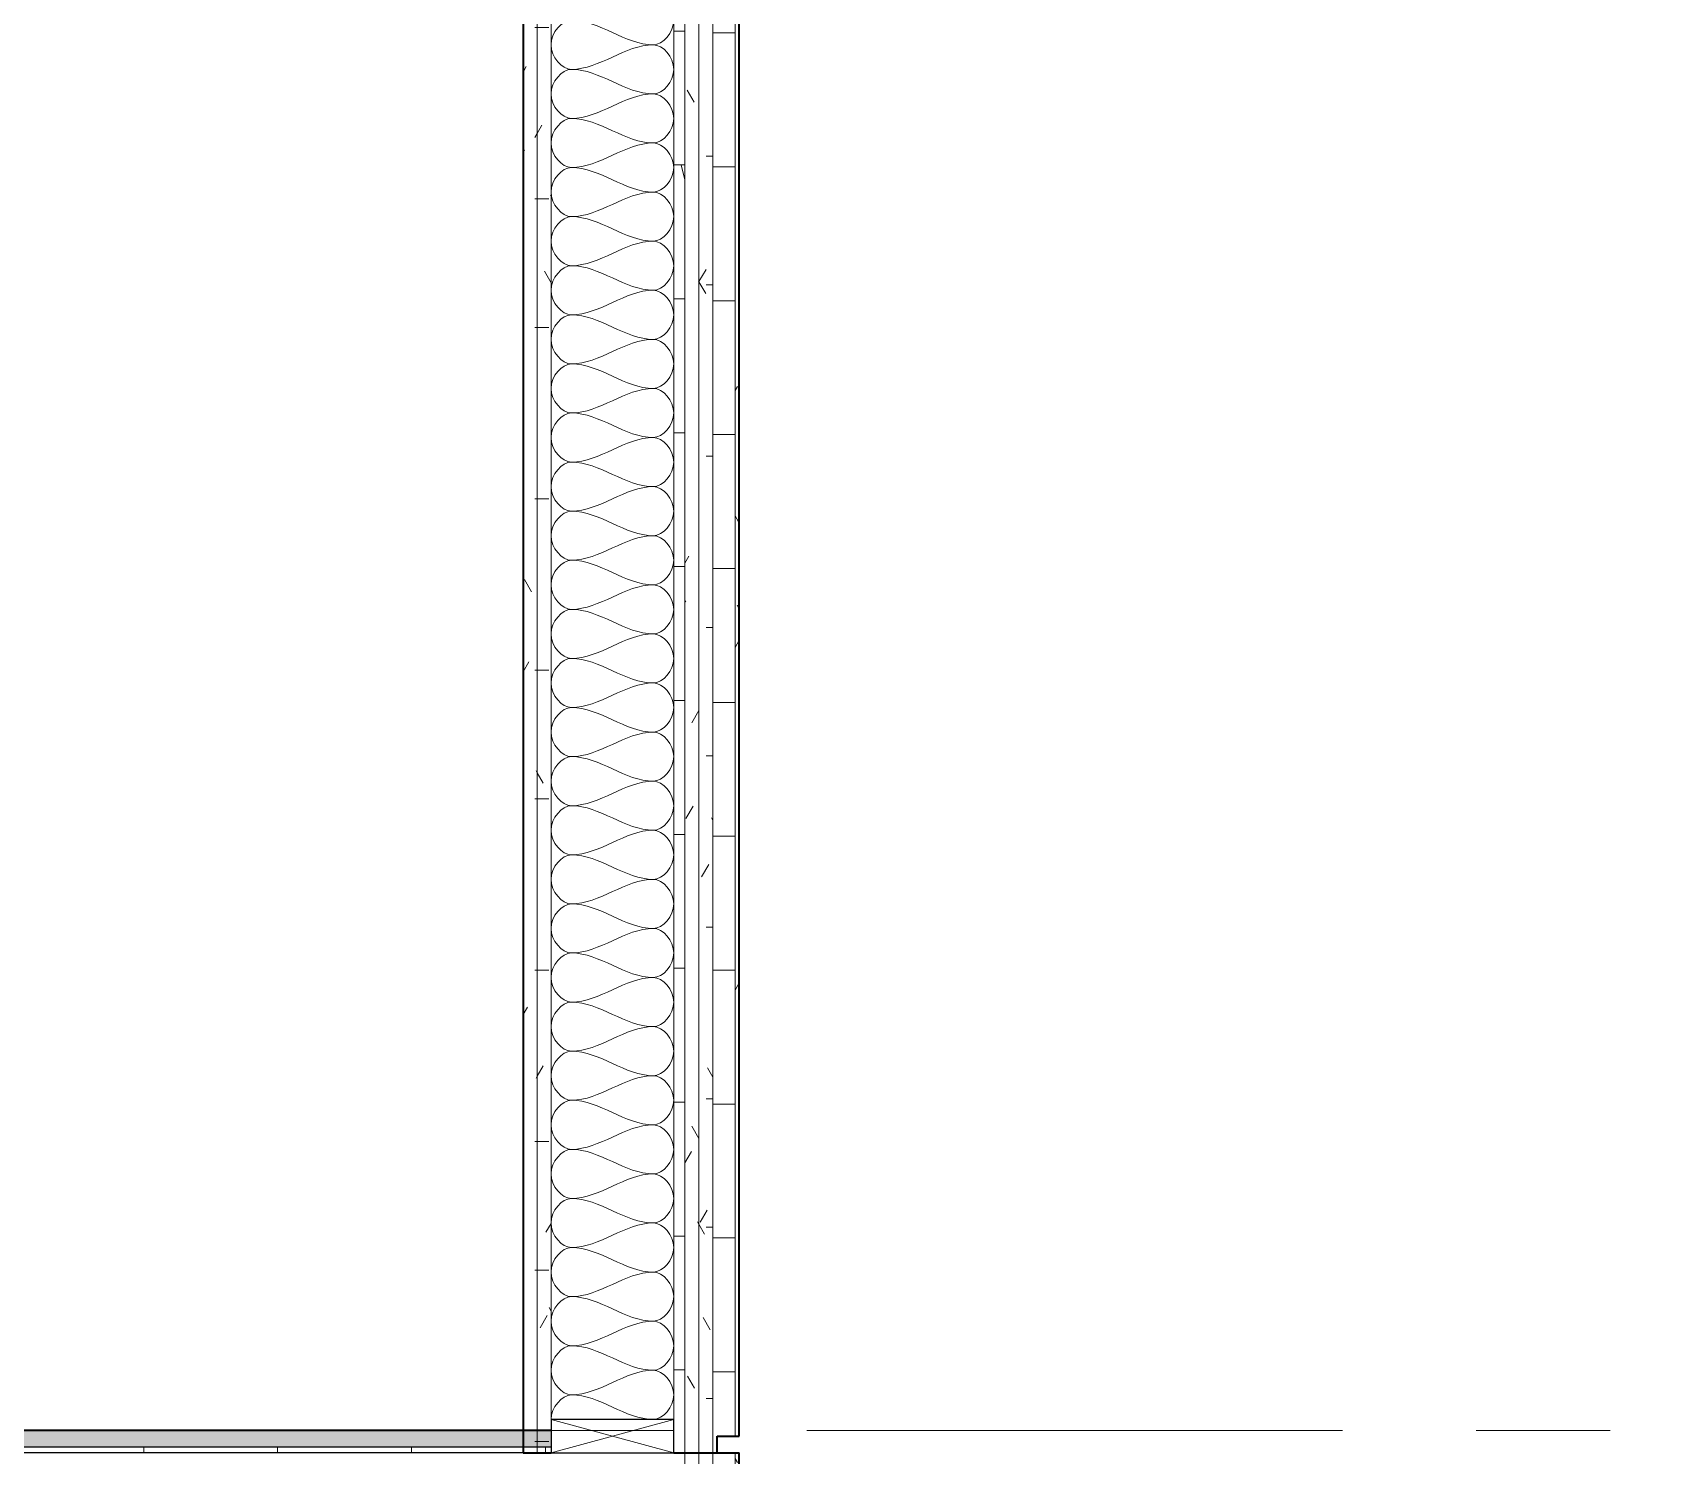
# Model space of a CAD drawing. Header units: inches. Extents: x 6 to 8416, y -388 to 6104.
# Drawn here: x 2359.9 to 2432.8, y 5475.8 to 5539.5 of the extents above; entities that cross this region are included whole.
import ezdxf

# ---------------------------------------------------------------- set-up
doc = ezdxf.new("R2010")
doc.units = ezdxf.units.IN
doc.header["$MEASUREMENT"] = 0
doc.linetypes.add('Center 1_2_', pattern=[42, 24, -6, 6, -6])
for name, color, linetype, lineweight in [('A-DETL', 90, 'Continuous', 13), ('A-DETL-GENF', 92, 'Continuous', 13), ('A-FLOR', 192, 'Continuous', 18), ('A-FLOR-LEVL', 51, 'Continuous', 13), ('A-FLOR-MCUT', 51, 'Continuous', 25), ('A-FLOR-PATT', 8, 'Continuous', 35), ('A-ROOM', 32, 'Continuous', 13), ('A-WALL', 113, 'Continuous', 25), ('A-WALL-PATT', 111, 'Continuous', 35)]:
    doc.layers.add(name, color=color, linetype=linetype, lineweight=lineweight)
pattern_1 = [(0, (2370.8895, 5497.5), (0, 6), []), (90, (2370.8895, 5497.5), (-6, 4e-16), [])]
pattern_2 = [(0, (2370.89, 5497.5), (0, 60), [60, 0, 0, 0]), (284.036, (2411.69, 5509.5), (59.99915, -180.0005), [12.369, -235.017]), (284.036, (2409.29, 5509.5), (59.99915, -180.0005), [12.369, -235.017]), (284.036, (2406.89, 5509.5), (59.99915, -180.0005), [12.369, -235.017]), (284.036, (2375.69, 5521.5), (59.99915, -180.0005), [12.369, -235.017]), (284.036, (2373.29, 5521.5), (59.99915, -180.0005), [12.369, -235.017]), (284.036, (2370.89, 5521.5), (59.99915, -180.0005), [12.369, -235.017]), (284.036, (2393.69, 5533.5), (59.99915, -180.0005), [12.369, -235.017]), (284.036, (2391.29, 5533.5), (59.99915, -180.0005), [12.369, -235.017]), (284.036, (2388.89, 5533.5), (59.99915, -180.0005), [12.369, -235.017]), (284.036, (2411.69, 5545.5), (59.99915, -180.0005), [12.369, -235.017]), (284.036, (2409.29, 5545.5), (59.99915, -180.0005), [12.369, -235.017]), (284.036, (2406.89, 5545.5), (59.99915, -180.0005), [12.369, -235.017]), (284.036, (2375.69, 5557.5), (59.99915, -180.0005), [12.369, -235.017]), (284.036, (2373.29, 5557.5), (59.99915, -180.0005), [12.369, -235.017]), (284.036, (2370.89, 5557.5), (59.99915, -180.0005), [12.369, -235.017]), (0, (2370.89, 5503.5), (0, 60), [60, 0, 0, 0]), (0, (2370.89, 5509.5), (0, 60), [60, 0, 0, 0]), (0, (2370.89, 5515.5), (0, 60), [60, 0, 0, 0]), (0, (2370.89, 5521.5), (0, 60), [60, 0, 0, 0]), (0, (2370.89, 5527.5), (0, 60), [60, 0, 0, 0]), (0, (2370.89, 5533.5), (0, 60), [60, 0, 0, 0]), (0, (2370.89, 5539.5), (0, 60), [60, 0, 0, 0]), (0, (2370.89, 5545.5), (0, 60), [60, 0, 0, 0]), (0, (2370.89, 5551.5), (0, 60), [60, 0, 0, 0])]
pattern_3 = [(0, (2370.8895, 5497.5), (7.68, 1.92), [0.6336, -5.126, 0.6336, -5.126, -30.72]), (0, (2370.8895, 5497.5), (7.68, 1.92), [-11.52, 0.6336, -10.886, 0.6336, -5.126, -13.44]), (0, (2370.8895, 5497.5), (7.68, 1.92), [-28.8, 0.6336, -3.206, 0.6336, -8.966]), (120, (2373.7695, 5498.46), (-5.502769, 5.691075), [0.6336, -5.126, 0.6336, -5.126, -30.72]), (120, (2373.7695, 5498.46), (-5.502769, 5.691075), [-11.52, 0.6336, -10.886, 0.6336, -5.126, -13.44]), (120, (2373.7695, 5498.46), (-5.502769, 5.691075), [-28.8, 0.6336, -3.206, 0.6336, -8.966]), (240, (2374.7295, 5502.3), (-2.177231, -7.611075), [0.6336, -5.126, 0.6336, -5.126, -30.72]), (240, (2374.7295, 5502.3), (-2.177231, -7.611075), [-11.52, 0.6336, -10.886, 0.6336, -5.126, -13.44]), (240, (2374.7295, 5502.3), (-2.177231, -7.611075), [-28.8, 0.6336, -3.206, 0.6336, -8.966])]

# ---------------------------------------------------------------- blocks, each defined once
blk = doc.blocks.new('06 Nominal Cut Lumber-Section-AM1 - 2x6 Section-V51-WALL SECTION - BACK OF HOUSE')
at = {"layer": 'A-DETL-GENF', "lineweight": 25}
for p, q in [((54.5, 5477.375), (54.5, 5475.875)), ((60, 5477.375), (54.5, 5477.375)), ((60, 5475.875), (60, 5477.375)), ((54.5, 5475.875), (60, 5475.875))]:
    blk.add_line(p, q, dxfattribs=at)
at = {"layer": 'A-DETL-GENF'}
for p, q in [((54.5, 5477.375), (60, 5475.875)), ((54.5, 5475.875), (60, 5477.375))]:
    blk.add_line(p, q, dxfattribs=at)

msp = doc.modelspace()

# ---------------------------------------------------------------- hatches: boundary and pattern name
at = {"layer": 'A-FLOR-PATT', "lineweight": 13}
h = msp.add_hatch(dxfattribs=at)
h.set_pattern_fill('FP_21', color=256, style=0, pattern_type=2)
h.set_pattern_definition([(50, (2370.8895, 5497.5), (6.886, -0.6021), [0.72, -7.92]), (355, (2370.8895, 5497.5), (-1.33176, 7.22055), [0.576, -6.336]), (100.451, (2371.4635, 5497.45), (5.55363, 6.6182), [0.6119, -6.731]), (46.184, (2370.8895, 5499.42), (10.24564, -1.58893), [1.08, -11.88]), (96.636, (2371.744, 5499.288), (8.97244, 9.3515), [0.91786, -10.096]), (351.184, (2370.89, 5499.42), (8.9732, 9.3512), [0.864, -9.504]), (21, (2371.8495, 5498.94), (5.73073, -3.865), [0.72, -7.92]), (326, (2371.8495, 5498.94), (2.3358, 6.96088), [0.576, -6.336]), (71.451, (2372.3275, 5498.618), (8.06588, 3.09595), [0.6119, -6.731]), (37.5, (2370.8895, 5497.5), (0.116866, 3.19548), [0.06336, -6.196, 0.06336, -6.369, -6.36]), (37.5, (2370.8895, 5497.5), (0.116866, 3.19548), [-12.691, 0.06336, -6.297]), (7.5, (2370.8895, 5497.5), (2.52543, 3.786025), [0.06336, -3.604, 0.06336, -6.052, -2.424]), (7.5, (2370.8895, 5497.5), (2.52543, 3.786025), [-9.782, 0.06336, -2.361]), (327.5, (2368.7485, 5497.5), (5.12437, -0.216176), [0.06336, -2.337, 0.06336, -7.425, -9.936]), (327.5, (2368.7485, 5497.5), (5.12437, -0.216176), [-9.888, 0.06336, -9.873]), (317.5, (2367.7885, 5497.5), (5.59833, 0.96141), [0.06336, -3.057, 0.06336, -4.909, -7.056]), (317.5, (2367.7885, 5497.5), (5.59833, 0.96141), [-8.093, 0.06336, -6.993])])
h.paths.add_polyline_path([(2383.14750214, 5476.125), (2383.14750214, 5476.875), (2266.77250214, 5476.875), (2266.77250214, 5476.125), (2360.12950214, 5476.125)])
h.paths.add_polyline_path([(2196.64750214, 5476.125), (2261.52250214, 5476.125), (2261.52250214, 5476.875), (2196.64750214, 5476.875)])
h = msp.add_hatch(dxfattribs=at)
h.set_pattern_fill('FP_22', color=256, style=0, pattern_type=2)
h.set_pattern_definition(pattern_1)
h.paths.add_polyline_path([(2383.14750214, 5475.875), (2383.14750214, 5476.125), (2266.77250214, 5476.125), (2266.77250214, 5475.875), (2360.12950214, 5475.875)])
h.paths.add_polyline_path([(2196.64750214, 5475.875), (2261.52250214, 5475.875), (2261.52250214, 5476.125), (2196.64750214, 5476.125)])
h = msp.add_hatch(dxfattribs=at)
h.set_pattern_fill('FP_23', color=256, style=0, pattern_type=2)
h.set_pattern_definition(pattern_2)
h.paths.add_polyline_path([(2196.64750214, 5475.125), (2388.64750214, 5475.125), (2388.64750214, 5475.875), (2196.64750214, 5475.875)])
at = {"layer": 'A-WALL-PATT', "lineweight": 13}
h = msp.add_hatch(dxfattribs=at)
h.set_pattern_fill('FP_23', color=256, style=0, pattern_type=2)
h.set_pattern_definition(pattern_2)
h.paths.add_polyline_path([(2389.14750214, 5475.875), (2389.14750214, 5603.75), (2388.64750214, 5603.75), (2388.64750214, 5475.875)])
h = msp.add_hatch(dxfattribs=at)
h.set_pattern_fill('FP_25', color=256, style=0, pattern_type=2)
h.set_pattern_definition(pattern_3)
h.paths.add_polyline_path([(2389.77250214, 5475.875), (2389.77250214, 5603.75), (2389.14750214, 5603.75), (2389.14750214, 5475.875)])
h = msp.add_hatch(dxfattribs=at)
h.set_pattern_fill('FP_25', color=256, style=0, pattern_type=2)
h.set_pattern_definition(pattern_3)
h.paths.add_polyline_path([(2390.39750214, 5475.875), (2390.39750214, 5603.75), (2389.77250214, 5603.75), (2389.77250214, 5475.875)])
h = msp.add_hatch(dxfattribs=at)
h.set_pattern_fill('FP_22', color=256, style=0, pattern_type=2)
h.set_pattern_definition(pattern_1)
h.paths.add_polyline_path([(2390.39750214, 5475.875), (2390.58500214, 5475.875), (2390.58500214, 5476.625), (2391.39750214, 5476.625), (2391.39750214, 5603.75), (2390.39750214, 5603.75), (2390.39750214, 5484.29325)])
h = msp.add_hatch(dxfattribs=at)
h.set_pattern_fill('FP_25', color=256, style=0, pattern_type=2)
h.set_pattern_definition(pattern_3)
h.paths.add_polyline_path([(2391.58500214, 5476.625), (2391.58500214, 5603.75), (2391.39750214, 5603.75), (2391.39750214, 5476.625)])
h = msp.add_hatch(dxfattribs=at)
h.set_pattern_fill('FP_25', color=256, style=0, pattern_type=2)
h.set_pattern_definition(pattern_3)
h.paths.add_polyline_path([(2381.89750214, 5475.875), (2382.52250214, 5475.875), (2382.52250214, 5584.5), (2381.89750214, 5584.5), (2381.89750214, 5484.29325)])
h = msp.add_hatch(dxfattribs=at)
h.set_pattern_fill('FP_25', color=256, style=0, pattern_type=2)
h.set_pattern_definition(pattern_3)
h.paths.add_polyline_path([(2383.14750214, 5475.875), (2383.14750214, 5584.5), (2382.52250214, 5584.5), (2382.52250214, 5475.875)])
h = msp.add_hatch(dxfattribs=at)
h.set_pattern_fill('FP_23', color=256, style=0, pattern_type=2)
h.set_pattern_definition(pattern_2)
h.paths.add_polyline_path([(2389.14750214, 5330.25), (2389.14750214, 5475.875), (2388.64750214, 5475.875), (2388.64750214, 5330.25)])
h = msp.add_hatch(dxfattribs=at)
h.set_pattern_fill('FP_25', color=256, style=0, pattern_type=2)
h.set_pattern_definition(pattern_3)
h.paths.add_polyline_path([(2389.77250214, 5330.25), (2389.77250214, 5475.875), (2389.14750214, 5475.875), (2389.14750214, 5330.25)])
h = msp.add_hatch(dxfattribs=at)
h.set_pattern_fill('FP_25', color=256, style=0, pattern_type=2)
h.set_pattern_definition(pattern_3)
h.paths.add_polyline_path([(2390.39750214, 5330.25), (2390.39750214, 5475.875), (2389.77250214, 5475.875), (2389.77250214, 5330.25)])
h = msp.add_hatch(dxfattribs=at)
h.set_pattern_fill('FP_22', color=256, style=0, pattern_type=2)
h.set_pattern_definition(pattern_1)
h.paths.add_polyline_path([(2391.39750214, 5330.25), (2391.39750214, 5349), (2390.58500214, 5349), (2390.58500214, 5349.75), (2391.39750214, 5349.75), (2391.39750214, 5475.875), (2390.39750214, 5475.875), (2390.39750214, 5330.25)])
h = msp.add_hatch(dxfattribs=at)
h.set_pattern_fill('FP_25', color=256, style=0, pattern_type=2)
h.set_pattern_definition(pattern_3)
h.paths.add_polyline_path([(2391.39750214, 5330.25), (2391.58500214, 5330.25), (2391.58500214, 5349), (2391.39750214, 5349)])
h.paths.add_polyline_path([(2391.58500214, 5349.75), (2391.58500214, 5475.875), (2391.39750214, 5475.875), (2391.39750214, 5349.75)])

# ---------------------------------------------------------------- linework, layer by layer
at = {"layer": 'A-DETL'}
for points in [[(2387.73083548, 5538.975), (2388.16295629, 5538.975), (2389.132048, 5540.075), (2388.16295629, 5541.175), (2387.73083548, 5541.175)], [(2384.06416881, 5537.875), (2383.632048, 5537.875), (2382.66295629, 5538.975), (2383.632048, 5540.075), (2384.06416881, 5540.075)], [(2384.06416881, 5540.075), (2385.32400664, 5540.075), (2386.47099765, 5538.975), (2387.73083548, 5538.975)], [(2387.73083548, 5538.975), (2386.47099765, 5538.975), (2385.32400664, 5537.875), (2384.06416881, 5537.875)], [(2387.73083548, 5536.775), (2388.16295629, 5536.775), (2389.132048, 5537.875), (2388.16295629, 5538.975), (2387.73083548, 5538.975)], [(2384.06416881, 5535.675), (2383.632048, 5535.675), (2382.66295629, 5536.775), (2383.632048, 5537.875), (2384.06416881, 5537.875)], [(2384.06416881, 5537.875), (2385.32400664, 5537.875), (2386.47099765, 5536.775), (2387.73083548, 5536.775)], [(2387.73083548, 5536.775), (2386.47099765, 5536.775), (2385.32400664, 5535.675), (2384.06416881, 5535.675)], [(2387.73083548, 5534.575), (2388.16295629, 5534.575), (2389.132048, 5535.675), (2388.16295629, 5536.775), (2387.73083548, 5536.775)], [(2384.06416881, 5533.475), (2383.632048, 5533.475), (2382.66295629, 5534.575), (2383.632048, 5535.675), (2384.06416881, 5535.675)], [(2384.06416881, 5535.675), (2385.32400664, 5535.675), (2386.47099765, 5534.575), (2387.73083548, 5534.575)], [(2387.73083548, 5534.575), (2386.47099765, 5534.575), (2385.32400664, 5533.475), (2384.06416881, 5533.475)], [(2387.73083548, 5532.375), (2388.16295629, 5532.375), (2389.132048, 5533.475), (2388.16295629, 5534.575), (2387.73083548, 5534.575)], [(2384.06416881, 5531.275), (2383.632048, 5531.275), (2382.66295629, 5532.375), (2383.632048, 5533.475), (2384.06416881, 5533.475)], [(2384.06416881, 5533.475), (2385.32400664, 5533.475), (2386.47099765, 5532.375), (2387.73083548, 5532.375)], [(2387.73083548, 5532.375), (2386.47099765, 5532.375), (2385.32400664, 5531.275), (2384.06416881, 5531.275)], [(2387.73083548, 5530.175), (2388.16295629, 5530.175), (2389.132048, 5531.275), (2388.16295629, 5532.375), (2387.73083548, 5532.375)], [(2384.06416881, 5529.075), (2383.632048, 5529.075), (2382.66295629, 5530.175), (2383.632048, 5531.275), (2384.06416881, 5531.275)], [(2384.06416881, 5531.275), (2385.32400664, 5531.275), (2386.47099765, 5530.175), (2387.73083548, 5530.175)], [(2387.73083548, 5530.175), (2386.47099765, 5530.175), (2385.32400664, 5529.075), (2384.06416881, 5529.075)], [(2387.73083548, 5527.975), (2388.16295629, 5527.975), (2389.132048, 5529.075), (2388.16295629, 5530.175), (2387.73083548, 5530.175)], [(2384.06416881, 5526.875), (2383.632048, 5526.875), (2382.66295629, 5527.975), (2383.632048, 5529.075), (2384.06416881, 5529.075)], [(2384.06416881, 5529.075), (2385.32400664, 5529.075), (2386.47099765, 5527.975), (2387.73083548, 5527.975)], [(2387.73083548, 5527.975), (2386.47099765, 5527.975), (2385.32400664, 5526.875), (2384.06416881, 5526.875)], [(2387.73083548, 5525.775), (2388.16295629, 5525.775), (2389.132048, 5526.875), (2388.16295629, 5527.975), (2387.73083548, 5527.975)], [(2384.06416881, 5524.675), (2383.632048, 5524.675), (2382.66295629, 5525.775), (2383.632048, 5526.875), (2384.06416881, 5526.875)], [(2384.06416881, 5526.875), (2385.32400664, 5526.875), (2386.47099765, 5525.775), (2387.73083548, 5525.775)], [(2387.73083548, 5525.775), (2386.47099765, 5525.775), (2385.32400664, 5524.675), (2384.06416881, 5524.675)], [(2387.73083548, 5523.575), (2388.16295629, 5523.575), (2389.132048, 5524.675), (2388.16295629, 5525.775), (2387.73083548, 5525.775)], [(2384.06416881, 5522.475), (2383.632048, 5522.475), (2382.66295629, 5523.575), (2383.632048, 5524.675), (2384.06416881, 5524.675)], [(2384.06416881, 5524.675), (2385.32400664, 5524.675), (2386.47099765, 5523.575), (2387.73083548, 5523.575)], [(2387.73083548, 5523.575), (2386.47099765, 5523.575), (2385.32400664, 5522.475), (2384.06416881, 5522.475)], [(2387.73083548, 5521.375), (2388.16295629, 5521.375), (2389.132048, 5522.475), (2388.16295629, 5523.575), (2387.73083548, 5523.575)], [(2384.06416881, 5520.275), (2383.632048, 5520.275), (2382.66295629, 5521.375), (2383.632048, 5522.475), (2384.06416881, 5522.475)], [(2384.06416881, 5522.475), (2385.32400664, 5522.475), (2386.47099765, 5521.375), (2387.73083548, 5521.375)], [(2387.73083548, 5521.375), (2386.47099765, 5521.375), (2385.32400664, 5520.275), (2384.06416881, 5520.275)], [(2387.73083548, 5519.175), (2388.16295629, 5519.175), (2389.132048, 5520.275), (2388.16295629, 5521.375), (2387.73083548, 5521.375)], [(2384.06416881, 5518.075), (2383.632048, 5518.075), (2382.66295629, 5519.175), (2383.632048, 5520.275), (2384.06416881, 5520.275)], [(2384.06416881, 5520.275), (2385.32400664, 5520.275), (2386.47099765, 5519.175), (2387.73083548, 5519.175)], [(2387.73083548, 5519.175), (2386.47099765, 5519.175), (2385.32400664, 5518.075), (2384.06416881, 5518.075)], [(2387.73083548, 5516.975), (2388.16295629, 5516.975), (2389.132048, 5518.075), (2388.16295629, 5519.175), (2387.73083548, 5519.175)], [(2384.06416881, 5515.875), (2383.632048, 5515.875), (2382.66295629, 5516.975), (2383.632048, 5518.075), (2384.06416881, 5518.075)], [(2384.06416881, 5518.075), (2385.32400664, 5518.075), (2386.47099765, 5516.975), (2387.73083548, 5516.975)], [(2387.73083548, 5516.975), (2386.47099765, 5516.975), (2385.32400664, 5515.875), (2384.06416881, 5515.875)], [(2387.73083548, 5514.775), (2388.16295629, 5514.775), (2389.132048, 5515.875), (2388.16295629, 5516.975), (2387.73083548, 5516.975)], [(2384.06416881, 5513.675), (2383.632048, 5513.675), (2382.66295629, 5514.775), (2383.632048, 5515.875), (2384.06416881, 5515.875)], [(2384.06416881, 5515.875), (2385.32400664, 5515.875), (2386.47099765, 5514.775), (2387.73083548, 5514.775)], [(2387.73083548, 5514.775), (2386.47099765, 5514.775), (2385.32400664, 5513.675), (2384.06416881, 5513.675)], [(2387.73083548, 5512.575), (2388.16295629, 5512.575), (2389.132048, 5513.675), (2388.16295629, 5514.775), (2387.73083548, 5514.775)], [(2384.06416881, 5511.475), (2383.632048, 5511.475), (2382.66295629, 5512.575), (2383.632048, 5513.675), (2384.06416881, 5513.675)], [(2384.06416881, 5513.675), (2385.32400664, 5513.675), (2386.47099765, 5512.575), (2387.73083548, 5512.575)], [(2387.73083548, 5512.575), (2386.47099765, 5512.575), (2385.32400664, 5511.475), (2384.06416881, 5511.475)], [(2387.73083548, 5510.375), (2388.16295629, 5510.375), (2389.132048, 5511.475), (2388.16295629, 5512.575), (2387.73083548, 5512.575)], [(2384.06416881, 5509.275), (2383.632048, 5509.275), (2382.66295629, 5510.375), (2383.632048, 5511.475), (2384.06416881, 5511.475)], [(2384.06416881, 5511.475), (2385.32400664, 5511.475), (2386.47099765, 5510.375), (2387.73083548, 5510.375)], [(2387.73083548, 5510.375), (2386.47099765, 5510.375), (2385.32400664, 5509.275), (2384.06416881, 5509.275)], [(2387.73083548, 5508.175), (2388.16295629, 5508.175), (2389.132048, 5509.275), (2388.16295629, 5510.375), (2387.73083548, 5510.375)], [(2384.06416881, 5507.075), (2383.632048, 5507.075), (2382.66295629, 5508.175), (2383.632048, 5509.275), (2384.06416881, 5509.275)], [(2384.06416881, 5509.275), (2385.32400664, 5509.275), (2386.47099765, 5508.175), (2387.73083548, 5508.175)], [(2387.73083548, 5508.175), (2386.47099765, 5508.175), (2385.32400664, 5507.075), (2384.06416881, 5507.075)], [(2387.73083548, 5505.975), (2388.16295629, 5505.975), (2389.132048, 5507.075), (2388.16295629, 5508.175), (2387.73083548, 5508.175)], [(2384.06416881, 5504.875), (2383.632048, 5504.875), (2382.66295629, 5505.975), (2383.632048, 5507.075), (2384.06416881, 5507.075)], [(2384.06416881, 5507.075), (2385.32400664, 5507.075), (2386.47099765, 5505.975), (2387.73083548, 5505.975)], [(2387.73083548, 5505.975), (2386.47099765, 5505.975), (2385.32400664, 5504.875), (2384.06416881, 5504.875)], [(2387.73083548, 5503.775), (2388.16295629, 5503.775), (2389.132048, 5504.875), (2388.16295629, 5505.975), (2387.73083548, 5505.975)], [(2384.06416881, 5502.675), (2383.632048, 5502.675), (2382.66295629, 5503.775), (2383.632048, 5504.875), (2384.06416881, 5504.875)], [(2384.06416881, 5504.875), (2385.32400664, 5504.875), (2386.47099765, 5503.775), (2387.73083548, 5503.775)], [(2387.73083548, 5503.775), (2386.47099765, 5503.775), (2385.32400664, 5502.675), (2384.06416881, 5502.675)], [(2387.73083548, 5501.575), (2388.16295629, 5501.575), (2389.132048, 5502.675), (2388.16295629, 5503.775), (2387.73083548, 5503.775)], [(2384.06416881, 5500.475), (2383.632048, 5500.475), (2382.66295629, 5501.575), (2383.632048, 5502.675), (2384.06416881, 5502.675)], [(2384.06416881, 5502.675), (2385.32400664, 5502.675), (2386.47099765, 5501.575), (2387.73083548, 5501.575)], [(2387.73083548, 5501.575), (2386.47099765, 5501.575), (2385.32400664, 5500.475), (2384.06416881, 5500.475)], [(2387.73083548, 5499.375), (2388.16295629, 5499.375), (2389.132048, 5500.475), (2388.16295629, 5501.575), (2387.73083548, 5501.575)], [(2384.06416881, 5498.275), (2383.632048, 5498.275), (2382.66295629, 5499.375), (2383.632048, 5500.475), (2384.06416881, 5500.475)], [(2384.06416881, 5500.475), (2385.32400664, 5500.475), (2386.47099765, 5499.375), (2387.73083548, 5499.375)], [(2387.73083548, 5499.375), (2386.47099765, 5499.375), (2385.32400664, 5498.275), (2384.06416881, 5498.275)], [(2387.73083548, 5497.175), (2388.16295629, 5497.175), (2389.132048, 5498.275), (2388.16295629, 5499.375), (2387.73083548, 5499.375)], [(2384.06416881, 5496.075), (2383.632048, 5496.075), (2382.66295629, 5497.175), (2383.632048, 5498.275), (2384.06416881, 5498.275)], [(2384.06416881, 5498.275), (2385.32400664, 5498.275), (2386.47099765, 5497.175), (2387.73083548, 5497.175)], [(2387.73083548, 5497.175), (2386.47099765, 5497.175), (2385.32400664, 5496.075), (2384.06416881, 5496.075)], [(2387.73083548, 5494.975), (2388.16295629, 5494.975), (2389.132048, 5496.075), (2388.16295629, 5497.175), (2387.73083548, 5497.175)], [(2384.06416881, 5493.875), (2383.632048, 5493.875), (2382.66295629, 5494.975), (2383.632048, 5496.075), (2384.06416881, 5496.075)], [(2384.06416881, 5496.075), (2385.32400664, 5496.075), (2386.47099765, 5494.975), (2387.73083548, 5494.975)], [(2387.73083548, 5494.975), (2386.47099765, 5494.975), (2385.32400664, 5493.875), (2384.06416881, 5493.875)], [(2387.73083548, 5492.775), (2388.16295629, 5492.775), (2389.132048, 5493.875), (2388.16295629, 5494.975), (2387.73083548, 5494.975)], [(2384.06416881, 5491.675), (2383.632048, 5491.675), (2382.66295629, 5492.775), (2383.632048, 5493.875), (2384.06416881, 5493.875)], [(2384.06416881, 5493.875), (2385.32400664, 5493.875), (2386.47099765, 5492.775), (2387.73083548, 5492.775)], [(2387.73083548, 5492.775), (2386.47099765, 5492.775), (2385.32400664, 5491.675), (2384.06416881, 5491.675)], [(2387.73083548, 5490.575), (2388.16295629, 5490.575), (2389.132048, 5491.675), (2388.16295629, 5492.775), (2387.73083548, 5492.775)], [(2384.06416881, 5489.475), (2383.632048, 5489.475), (2382.66295629, 5490.575), (2383.632048, 5491.675), (2384.06416881, 5491.675)], [(2384.06416881, 5491.675), (2385.32400664, 5491.675), (2386.47099765, 5490.575), (2387.73083548, 5490.575)], [(2387.73083548, 5490.575), (2386.47099765, 5490.575), (2385.32400664, 5489.475), (2384.06416881, 5489.475)], [(2387.73083548, 5488.375), (2388.16295629, 5488.375), (2389.132048, 5489.475), (2388.16295629, 5490.575), (2387.73083548, 5490.575)], [(2384.06416881, 5487.275), (2383.632048, 5487.275), (2382.66295629, 5488.375), (2383.632048, 5489.475), (2384.06416881, 5489.475)], [(2384.06416881, 5489.475), (2385.32400664, 5489.475), (2386.47099765, 5488.375), (2387.73083548, 5488.375)], [(2387.73083548, 5488.375), (2386.47099765, 5488.375), (2385.32400664, 5487.275), (2384.06416881, 5487.275)], [(2387.73083548, 5486.175), (2388.16295629, 5486.175), (2389.132048, 5487.275), (2388.16295629, 5488.375), (2387.73083548, 5488.375)], [(2384.06416881, 5485.075), (2383.632048, 5485.075), (2382.66295629, 5486.175), (2383.632048, 5487.275), (2384.06416881, 5487.275)], [(2384.06416881, 5487.275), (2385.32400664, 5487.275), (2386.47099765, 5486.175), (2387.73083548, 5486.175)], [(2387.73083548, 5486.175), (2386.47099765, 5486.175), (2385.32400664, 5485.075), (2384.06416881, 5485.075)], [(2387.73083548, 5483.975), (2388.16295629, 5483.975), (2389.132048, 5485.075), (2388.16295629, 5486.175), (2387.73083548, 5486.175)], [(2384.06416881, 5482.875), (2383.632048, 5482.875), (2382.66295629, 5483.975), (2383.632048, 5485.075), (2384.06416881, 5485.075)], [(2384.06416881, 5485.075), (2385.32400664, 5485.075), (2386.47099765, 5483.975), (2387.73083548, 5483.975)], [(2387.73083548, 5483.975), (2386.47099765, 5483.975), (2385.32400664, 5482.875), (2384.06416881, 5482.875)], [(2387.73083548, 5481.775), (2388.16295629, 5481.775), (2389.132048, 5482.875), (2388.16295629, 5483.975), (2387.73083548, 5483.975)], [(2384.06416881, 5480.675), (2383.632048, 5480.675), (2382.66295629, 5481.775), (2383.632048, 5482.875), (2384.06416881, 5482.875)], [(2384.06416881, 5482.875), (2385.32400664, 5482.875), (2386.47099765, 5481.775), (2387.73083548, 5481.775)], [(2387.73083548, 5481.775), (2386.47099765, 5481.775), (2385.32400664, 5480.675), (2384.06416881, 5480.675)], [(2387.73083548, 5479.575), (2388.16295629, 5479.575), (2389.132048, 5480.675), (2388.16295629, 5481.775), (2387.73083548, 5481.775)], [(2384.06416881, 5478.475), (2383.632048, 5478.475), (2382.66295629, 5479.575), (2383.632048, 5480.675), (2384.06416881, 5480.675)], [(2384.06416881, 5480.675), (2385.32400664, 5480.675), (2386.47099765, 5479.575), (2387.73083548, 5479.575)], [(2387.73083548, 5479.575), (2386.47099765, 5479.575), (2385.32400664, 5478.475), (2384.06416881, 5478.475)], [(2387.73083548, 5477.375), (2388.16295629, 5477.375), (2389.132048, 5478.475), (2388.16295629, 5479.575), (2387.73083548, 5479.575)], [(2383.14750214, 5477.375), (2383.14750214, 5477.89354497), (2383.632048, 5478.475), (2384.06416881, 5478.475)], [(2384.06416881, 5478.475), (2385.32400664, 5478.475), (2386.47099765, 5477.375), (2387.73083548, 5477.375)]]:
    msp.add_open_spline(points, degree=3, dxfattribs=at)
at = {"layer": 'A-FLOR', "lineweight": 35}
msp.add_line((2383.14750214, 5476.875), (2266.77250214, 5476.875), dxfattribs=at)
at = {"layer": 'A-FLOR-LEVL', "linetype": 'Center 1_2_'}
msp.add_line((756.61389744, 5476.875), (2676.64388705, 5476.875), dxfattribs=at)
at = {"layer": 'A-FLOR-MCUT'}
for p, q in [((2383.14750214, 5476.125), (2266.77250214, 5476.125)), ((2381.89750214, 5475.875), (2266.77250214, 5475.875))]:
    msp.add_line(p, q, dxfattribs=at)
at = {"layer": 'A-ROOM'}
for p, q in [((2381.89750214, 5476.875), (2266.77250214, 5476.875)), ((2322.74125214, 5476.875), (2381.89750214, 5476.875))]:
    msp.add_line(p, q, dxfattribs=at)
at = {"layer": 'A-WALL', "lineweight": 13}
for p, q in [((2389.14750214, 5859.5), (2389.14750214, 5330.25)), ((2389.77250214, 5859.5), (2389.77250214, 5330.25)), ((2390.39750214, 5859.5), (2390.39750214, 5330.25)), ((2391.39750214, 5603.75), (2391.39750214, 5476.625)), ((2382.52250214, 5584.5), (2382.52250214, 5475.875)), ((2383.14750214, 5584.5), (2383.14750214, 5477.375)), ((2388.64750214, 5583.875), (2388.64750214, 5477.375)), ((2391.39750214, 5475.875), (2391.39750214, 5349.75))]:
    msp.add_line(p, q, dxfattribs=at)
at = {"layer": 'A-WALL', "lineweight": 35}
for p, q in [((2391.58500214, 5476.625), (2391.58500214, 5603.75)), ((2381.89750214, 5583.875), (2381.89750214, 5475.875)), ((2390.58500214, 5475.875), (2390.58500214, 5476.625)), ((2390.58500214, 5476.625), (2391.58500214, 5476.625)), ((2381.89750214, 5475.875), (2383.14750214, 5475.875)), ((2388.64750214, 5475.875), (2391.58500214, 5475.875)), ((2391.58500214, 5349.75), (2391.58500214, 5475.875))]:
    msp.add_line(p, q, dxfattribs=at)

# ---------------------------------------------------------------- block references
at = {"layer": 'A-DETL-GENF'}
msp.add_blockref('06 Nominal Cut Lumber-Section-AM1 - 2x6 Section-V51-WALL SECTION - BACK OF HOUSE', (2328.64750214, 0), dxfattribs=at)

doc.saveas('drawing.dxf')
